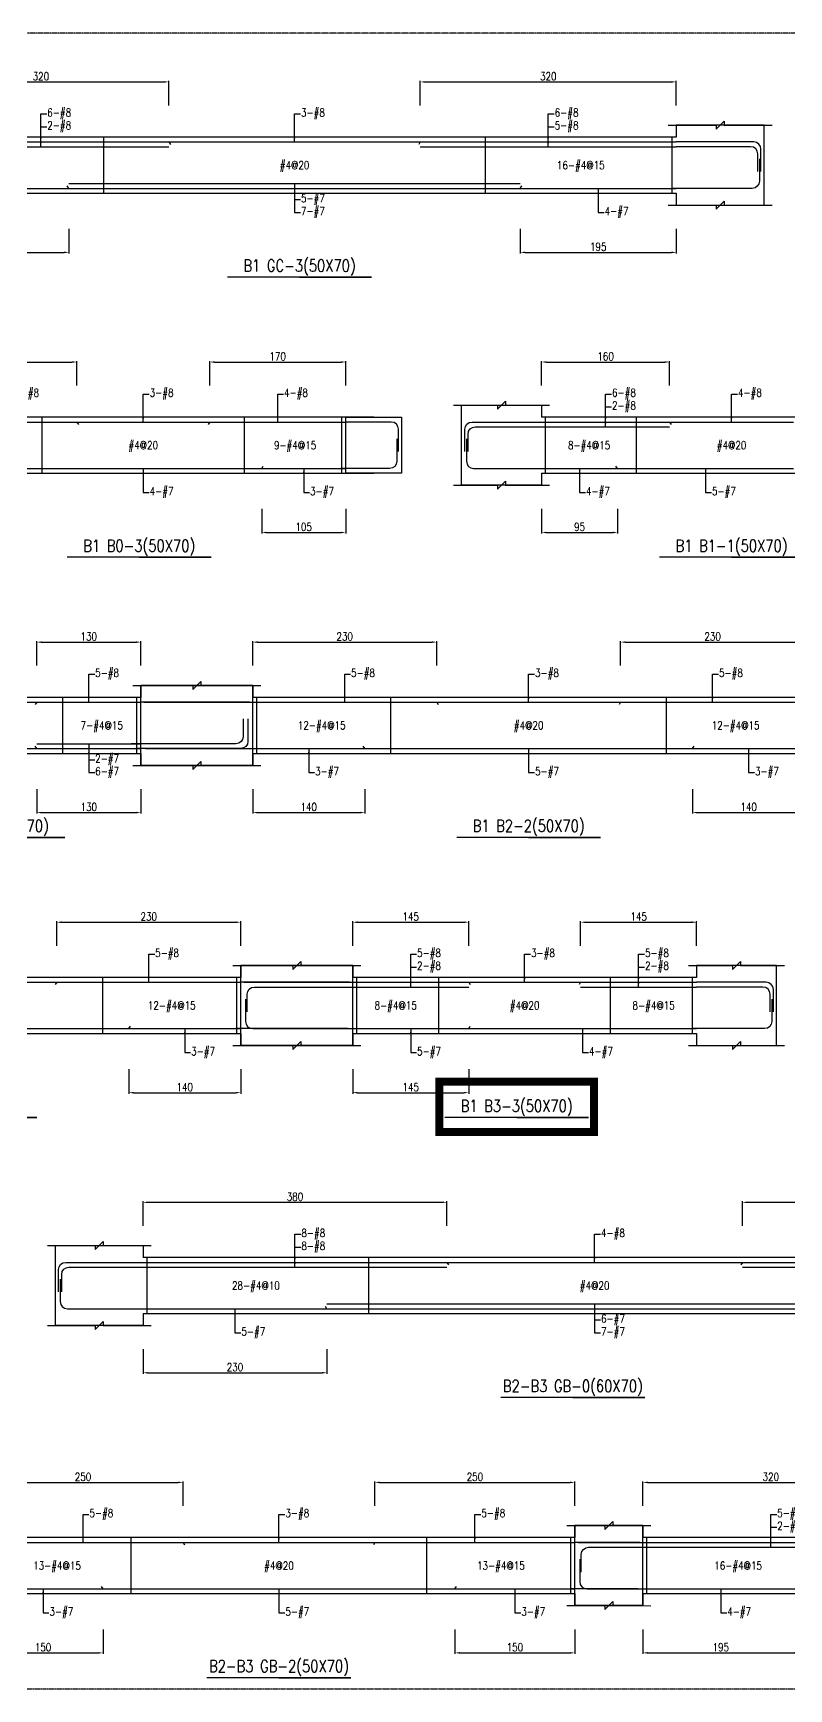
# Model space of a CAD drawing. Header units: millimetres. Extents: x 0 to 84580, y -12276 to 4373.
# Drawn here: x 27305 to 28250, y -9207 to -7138 of the extents above; entities that cross this region are included whole.
import ezdxf
from ezdxf.enums import TextEntityAlignment as Align

# ---------------------------------------------------------------- set-up
doc = ezdxf.new("R2010")
doc.units = ezdxf.units.MM
doc.header["$MEASUREMENT"] = 0
doc.linetypes.add('CENTER', pattern=[2, 1.25, -0.25, 0.25, -0.25])
doc.layers.add('S-CLOUD_2022-0711', color=10, linetype='Continuous', lineweight=0)
for name, color, linetype in [('S-DIM', 2, 'Continuous'), ('S-GRID', 1, 'CENTER'), ('S-LEADER', 2, 'Continuous'), ('S-RC', 130, 'Continuous'), ('S-REINF', 6, 'Continuous'), ('S-TEXT', 2, 'Continuous')]:
    doc.layers.add(name, color=color, linetype=linetype)
doc.styles.add('CS4', font='romans.shx', dxfattribs={"width": 0.8, "bigfont": 'lsp.shx'})
doc.styles.get("Standard").update_dxf_attribs({"font": 'arial.ttf'})
doc.dimstyles.new('ISO-25', dxfattribs={"dimtxt": 2.5, "dimasz": 2.5, "dimexe": 1.25, "dimexo": 0.625, "dimtad": 1, "dimtxsty": 'Standard', "dimcen": 2.5, "dimadec": 0, "dimazin": 0, "dimtfac": 1, "dimtmove": 0, "dimatfit": 3, "dimfxl": 0, "dimarcsym": 0})

# ---------------------------------------------------------------- blocks, each defined once
blk = doc.blocks.new('*D1900')
at = {"layer": 'DEFPOINTS', "color": 0, "transparency": 16777216}
for p in [(27475.1, -7199), (27155.1, -7229), (27475.1, -7229)]:
    blk.add_point(p, dxfattribs=at)
at = {"layer": 'S-DIM', "color": 0, "lineweight": -2, "transparency": 16777216}
for p, q in [((27155.1, -7228.375), (27155.1, -7197.75)), ((27161.1, -7199), (27469.1, -7199)), ((27475.1, -7228.375), (27475.1, -7197.75))]:
    blk.add_line(p, q, dxfattribs=at)
at = {"layer": 'S-DIM', "color": 0, "transparency": 16777216}
for points in [[(27161.1, -7198), (27161.1, -7200), (27155.1, -7199)], [(27469.1, -7198), (27469.1, -7200), (27475.1, -7199)]]:
    blk.add_solid(points, dxfattribs=at)
at = {"layer": 'S-DIM', "color": 0, "transparency": 16777216, "insert": (27315.1, -7192), "char_height": 10, "attachment_point": 5, "style": 'CS4'}
blk.add_mtext('320', dxfattribs=at)
blk = doc.blocks.new('*D1901')
at = {"layer": 'DEFPOINTS', "color": 0, "transparency": 16777216}
for p in [(28109.5, -7199), (27789.5, -7229), (28109.5, -7229)]:
    blk.add_point(p, dxfattribs=at)
at = {"layer": 'S-DIM', "color": 0, "lineweight": -2, "transparency": 16777216}
for p, q in [((27789.5, -7228.375), (27789.5, -7197.75)), ((27795.5, -7199), (28103.5, -7199)), ((28109.5, -7228.375), (28109.5, -7197.75))]:
    blk.add_line(p, q, dxfattribs=at)
at = {"layer": 'S-DIM', "color": 0, "transparency": 16777216}
for points in [[(27795.5, -7198), (27795.5, -7200), (27789.5, -7199)], [(28103.5, -7198), (28103.5, -7200), (28109.5, -7199)]]:
    blk.add_solid(points, dxfattribs=at)
at = {"layer": 'S-DIM', "color": 0, "transparency": 16777216, "insert": (27949.5, -7192), "char_height": 10, "attachment_point": 5, "style": 'CS4'}
blk.add_mtext('320', dxfattribs=at)
blk = doc.blocks.new('*D1902')
at = {"layer": 'DEFPOINTS', "color": 0, "transparency": 16777216}
for p in [(27155.1, -7382), (27350.1, -7382), (27350.1, -7412)]:
    blk.add_point(p, dxfattribs=at)
at = {"layer": 'S-DIM', "color": 0, "lineweight": -2, "transparency": 16777216}
for p, q in [((27155.1, -7382.625), (27155.1, -7413.25)), ((27350.1, -7382.625), (27350.1, -7413.25)), ((27161.1, -7412), (27344.1, -7412))]:
    blk.add_line(p, q, dxfattribs=at)
at = {"layer": 'S-DIM', "color": 0, "transparency": 16777216}
for points in [[(27161.1, -7411), (27161.1, -7413), (27155.1, -7412)], [(27344.1, -7411), (27344.1, -7413), (27350.1, -7412)]]:
    blk.add_solid(points, dxfattribs=at)
at = {"layer": 'S-DIM', "color": 0, "transparency": 16777216, "insert": (27252.6, -7405), "char_height": 10, "attachment_point": 5, "style": 'CS4'}
blk.add_mtext('195', dxfattribs=at)
blk = doc.blocks.new('*D1903')
at = {"layer": 'DEFPOINTS', "color": 0, "transparency": 16777216}
for p in [(27914.5, -7382), (28109.5, -7382), (28109.5, -7412)]:
    blk.add_point(p, dxfattribs=at)
at = {"layer": 'S-DIM', "color": 0, "lineweight": -2, "transparency": 16777216}
for p, q in [((27914.5, -7382.625), (27914.5, -7413.25)), ((28109.5, -7382.625), (28109.5, -7413.25)), ((27920.5, -7412), (28103.5, -7412))]:
    blk.add_line(p, q, dxfattribs=at)
at = {"layer": 'S-DIM', "color": 0, "transparency": 16777216}
for points in [[(27920.5, -7411), (27920.5, -7413), (27914.5, -7412)], [(28103.5, -7411), (28103.5, -7413), (28109.5, -7412)]]:
    blk.add_solid(points, dxfattribs=at)
at = {"layer": 'S-DIM', "color": 0, "transparency": 16777216, "insert": (28012, -7405), "char_height": 10, "attachment_point": 5, "style": 'CS4'}
blk.add_mtext('195', dxfattribs=at)
blk = doc.blocks.new('*D1892')
at = {"layer": 'DEFPOINTS', "color": 0, "transparency": 16777216}
for p in [(27360, -7549), (27190, -7579), (27360, -7579)]:
    blk.add_point(p, dxfattribs=at)
at = {"layer": 'S-DIM', "color": 0, "lineweight": -2, "transparency": 16777216}
for p, q in [((27190, -7578.375), (27190, -7547.75)), ((27196, -7549), (27354, -7549)), ((27360, -7578.375), (27360, -7547.75))]:
    blk.add_line(p, q, dxfattribs=at)
at = {"layer": 'S-DIM', "color": 0, "transparency": 16777216}
for points in [[(27196, -7548), (27196, -7550), (27190, -7549)], [(27354, -7548), (27354, -7550), (27360, -7549)]]:
    blk.add_solid(points, dxfattribs=at)
at = {"layer": 'S-DIM', "color": 0, "transparency": 16777216, "insert": (27275, -7542), "char_height": 10, "attachment_point": 5, "style": 'CS4'}
blk.add_mtext('170', dxfattribs=at)
blk = doc.blocks.new('*D1893')
at = {"layer": 'DEFPOINTS', "color": 0, "transparency": 16777216}
for p in [(27696.2, -7549), (27526.2, -7579), (27696.2, -7579)]:
    blk.add_point(p, dxfattribs=at)
at = {"layer": 'S-DIM', "color": 0, "lineweight": -2, "transparency": 16777216}
for p, q in [((27526.2, -7578.375), (27526.2, -7547.75)), ((27532.2, -7549), (27690.2, -7549)), ((27696.2, -7578.375), (27696.2, -7547.75))]:
    blk.add_line(p, q, dxfattribs=at)
at = {"layer": 'S-DIM', "color": 0, "transparency": 16777216}
for points in [[(27532.2, -7548), (27532.2, -7550), (27526.2, -7549)], [(27690.2, -7548), (27690.2, -7550), (27696.2, -7549)]]:
    blk.add_solid(points, dxfattribs=at)
at = {"layer": 'S-DIM', "color": 0, "transparency": 16777216, "insert": (27611.2, -7542), "char_height": 10, "attachment_point": 5, "style": 'CS4'}
blk.add_mtext('170', dxfattribs=at)
blk = doc.blocks.new('*D1895')
at = {"layer": 'DEFPOINTS', "color": 0, "transparency": 16777216}
for p in [(27591.2, -7732), (27696.2, -7732), (27696.2, -7762)]:
    blk.add_point(p, dxfattribs=at)
at = {"layer": 'S-DIM', "color": 0, "lineweight": -2, "transparency": 16777216}
for p, q in [((27591.2, -7732.625), (27591.2, -7763.25)), ((27696.2, -7732.625), (27696.2, -7763.25)), ((27597.2, -7762), (27690.2, -7762))]:
    blk.add_line(p, q, dxfattribs=at)
at = {"layer": 'S-DIM', "color": 0, "transparency": 16777216}
for points in [[(27597.2, -7761), (27597.2, -7763), (27591.2, -7762)], [(27690.2, -7761), (27690.2, -7763), (27696.2, -7762)]]:
    blk.add_solid(points, dxfattribs=at)
at = {"layer": 'S-DIM', "color": 0, "transparency": 16777216, "insert": (27643.7, -7755), "char_height": 10, "attachment_point": 5, "style": 'CS4'}
blk.add_mtext('105', dxfattribs=at)
blk = doc.blocks.new('*D1880')
at = {"layer": 'DEFPOINTS', "color": 0, "transparency": 16777216}
for p in [(28101.2, -7549), (27941.2, -7579), (28101.2, -7579)]:
    blk.add_point(p, dxfattribs=at)
at = {"layer": 'S-DIM', "color": 0, "lineweight": -2, "transparency": 16777216}
for p, q in [((27941.2, -7578.375), (27941.2, -7547.75)), ((27947.2, -7549), (28095.2, -7549)), ((28101.2, -7578.375), (28101.2, -7547.75))]:
    blk.add_line(p, q, dxfattribs=at)
at = {"layer": 'S-DIM', "color": 0, "transparency": 16777216}
for points in [[(27947.2, -7548), (27947.2, -7550), (27941.2, -7549)], [(28095.2, -7548), (28095.2, -7550), (28101.2, -7549)]]:
    blk.add_solid(points, dxfattribs=at)
at = {"layer": 'S-DIM', "color": 0, "transparency": 16777216, "insert": (28021.2, -7542), "char_height": 10, "attachment_point": 5, "style": 'CS4'}
blk.add_mtext('160', dxfattribs=at)
blk = doc.blocks.new('*D1882')
at = {"layer": 'DEFPOINTS', "color": 0, "transparency": 16777216}
for p in [(27941.2, -7732), (28036.2, -7732), (28036.2, -7762)]:
    blk.add_point(p, dxfattribs=at)
at = {"layer": 'S-DIM', "color": 0, "lineweight": -2, "transparency": 16777216}
for p, q in [((27941.2, -7732.625), (27941.2, -7763.25)), ((28036.2, -7732.625), (28036.2, -7763.25)), ((27947.2, -7762), (28030.2, -7762))]:
    blk.add_line(p, q, dxfattribs=at)
at = {"layer": 'S-DIM', "color": 0, "transparency": 16777216}
for points in [[(27947.2, -7761), (27947.2, -7763), (27941.2, -7762)], [(28030.2, -7761), (28030.2, -7763), (28036.2, -7762)]]:
    blk.add_solid(points, dxfattribs=at)
at = {"layer": 'S-DIM', "color": 0, "transparency": 16777216, "insert": (27988.7, -7755), "char_height": 10, "attachment_point": 5, "style": 'CS4'}
blk.add_mtext('95', dxfattribs=at)
blk = doc.blocks.new('*D1818')
at = {"layer": 'DEFPOINTS', "color": 0, "transparency": 16777216}
for p in [(27440, -7899), (27310, -7929), (27440, -7929)]:
    blk.add_point(p, dxfattribs=at)
at = {"layer": 'S-DIM', "color": 0, "lineweight": -2, "transparency": 16777216}
for p, q in [((27310, -7928.375), (27310, -7897.75)), ((27316, -7899), (27434, -7899)), ((27440, -7928.375), (27440, -7897.75))]:
    blk.add_line(p, q, dxfattribs=at)
at = {"layer": 'S-DIM', "color": 0, "transparency": 16777216}
for points in [[(27316, -7898), (27316, -7900), (27310, -7899)], [(27434, -7898), (27434, -7900), (27440, -7899)]]:
    blk.add_solid(points, dxfattribs=at)
at = {"layer": 'S-DIM', "color": 0, "transparency": 16777216, "insert": (27375, -7892), "char_height": 10, "attachment_point": 5, "style": 'CS4'}
blk.add_mtext('130', dxfattribs=at)
blk = doc.blocks.new('*D1820')
at = {"layer": 'DEFPOINTS', "color": 0, "transparency": 16777216}
for p in [(27310, -8082), (27440, -8082), (27440, -8112)]:
    blk.add_point(p, dxfattribs=at)
at = {"layer": 'S-DIM', "color": 0, "lineweight": -2, "transparency": 16777216}
for p, q in [((27310, -8082.625), (27310, -8113.25)), ((27440, -8082.625), (27440, -8113.25)), ((27316, -8112), (27434, -8112))]:
    blk.add_line(p, q, dxfattribs=at)
at = {"layer": 'S-DIM', "color": 0, "transparency": 16777216}
for points in [[(27316, -8111), (27316, -8113), (27310, -8112)], [(27434, -8111), (27434, -8113), (27440, -8112)]]:
    blk.add_solid(points, dxfattribs=at)
at = {"layer": 'S-DIM', "color": 0, "transparency": 16777216, "insert": (27375, -8105), "char_height": 10, "attachment_point": 5, "style": 'CS4'}
blk.add_mtext('130', dxfattribs=at)
blk = doc.blocks.new('*D1821')
at = {"layer": 'DEFPOINTS', "color": 0, "transparency": 16777216}
for p in [(27810, -7899), (27580, -7929), (27810, -7929)]:
    blk.add_point(p, dxfattribs=at)
at = {"layer": 'S-DIM', "color": 0, "lineweight": -2, "transparency": 16777216}
for p, q in [((27580, -7928.375), (27580, -7897.75)), ((27586, -7899), (27804, -7899)), ((27810, -7928.375), (27810, -7897.75))]:
    blk.add_line(p, q, dxfattribs=at)
at = {"layer": 'S-DIM', "color": 0, "transparency": 16777216}
for points in [[(27586, -7898), (27586, -7900), (27580, -7899)], [(27804, -7898), (27804, -7900), (27810, -7899)]]:
    blk.add_solid(points, dxfattribs=at)
at = {"layer": 'S-DIM', "color": 0, "transparency": 16777216, "insert": (27695, -7892), "char_height": 10, "attachment_point": 5, "style": 'CS4'}
blk.add_mtext('230', dxfattribs=at)
blk = doc.blocks.new('*D1822')
at = {"layer": 'DEFPOINTS', "color": 0, "transparency": 16777216}
for p in [(28270, -7899), (28040, -7929), (28270, -7929)]:
    blk.add_point(p, dxfattribs=at)
at = {"layer": 'S-DIM', "color": 0, "lineweight": -2, "transparency": 16777216}
for p, q in [((28040, -7928.375), (28040, -7897.75)), ((28046, -7899), (28264, -7899)), ((28270, -7928.375), (28270, -7897.75))]:
    blk.add_line(p, q, dxfattribs=at)
at = {"layer": 'S-DIM', "color": 0, "transparency": 16777216}
for points in [[(28046, -7898), (28046, -7900), (28040, -7899)], [(28264, -7898), (28264, -7900), (28270, -7899)]]:
    blk.add_solid(points, dxfattribs=at)
at = {"layer": 'S-DIM', "color": 0, "transparency": 16777216, "insert": (28155, -7892), "char_height": 10, "attachment_point": 5, "style": 'CS4'}
blk.add_mtext('230', dxfattribs=at)
blk = doc.blocks.new('*D1823')
at = {"layer": 'DEFPOINTS', "color": 0, "transparency": 16777216}
for p in [(27580, -8082), (27720, -8082), (27720, -8112)]:
    blk.add_point(p, dxfattribs=at)
at = {"layer": 'S-DIM', "color": 0, "lineweight": -2, "transparency": 16777216}
for p, q in [((27580, -8082.625), (27580, -8113.25)), ((27720, -8082.625), (27720, -8113.25)), ((27586, -8112), (27714, -8112))]:
    blk.add_line(p, q, dxfattribs=at)
at = {"layer": 'S-DIM', "color": 0, "transparency": 16777216}
for points in [[(27586, -8111), (27586, -8113), (27580, -8112)], [(27714, -8111), (27714, -8113), (27720, -8112)]]:
    blk.add_solid(points, dxfattribs=at)
at = {"layer": 'S-DIM', "color": 0, "transparency": 16777216, "insert": (27650, -8105), "char_height": 10, "attachment_point": 5, "style": 'CS4'}
blk.add_mtext('140', dxfattribs=at)
blk = doc.blocks.new('*D1872')
at = {"layer": 'DEFPOINTS', "color": 0, "transparency": 16777216}
for p in [(28130, -8082), (28270, -8082), (28270, -8112)]:
    blk.add_point(p, dxfattribs=at)
at = {"layer": 'S-DIM', "color": 0, "lineweight": -2, "transparency": 16777216}
for p, q in [((28130, -8082.625), (28130, -8113.25)), ((28270, -8082.625), (28270, -8113.25)), ((28136, -8112), (28264, -8112))]:
    blk.add_line(p, q, dxfattribs=at)
at = {"layer": 'S-DIM', "color": 0, "transparency": 16777216}
for points in [[(28136, -8111), (28136, -8113), (28130, -8112)], [(28264, -8111), (28264, -8113), (28270, -8112)]]:
    blk.add_solid(points, dxfattribs=at)
at = {"layer": 'S-DIM', "color": 0, "transparency": 16777216, "insert": (28200, -8105), "char_height": 10, "attachment_point": 5, "style": 'CS4'}
blk.add_mtext('140', dxfattribs=at)
blk = doc.blocks.new('*D1798')
at = {"layer": 'DEFPOINTS', "color": 0, "transparency": 16777216}
for p in [(27565, -8249), (27335, -8279), (27565, -8279)]:
    blk.add_point(p, dxfattribs=at)
at = {"layer": 'S-DIM', "color": 0, "lineweight": -2, "transparency": 16777216}
for p, q in [((27335, -8278.375), (27335, -8247.75)), ((27341, -8249), (27559, -8249)), ((27565, -8278.375), (27565, -8247.75))]:
    blk.add_line(p, q, dxfattribs=at)
at = {"layer": 'S-DIM', "color": 0, "transparency": 16777216}
for points in [[(27341, -8248), (27341, -8250), (27335, -8249)], [(27559, -8248), (27559, -8250), (27565, -8249)]]:
    blk.add_solid(points, dxfattribs=at)
at = {"layer": 'S-DIM', "color": 0, "transparency": 16777216, "insert": (27450, -8242), "char_height": 10, "attachment_point": 5, "style": 'CS4'}
blk.add_mtext('230', dxfattribs=at)
blk = doc.blocks.new('*D1800')
at = {"layer": 'DEFPOINTS', "color": 0, "transparency": 16777216}
for p in [(27425, -8432), (27565, -8432), (27565, -8462)]:
    blk.add_point(p, dxfattribs=at)
at = {"layer": 'S-DIM', "color": 0, "lineweight": -2, "transparency": 16777216}
for p, q in [((27425, -8432.625), (27425, -8463.25)), ((27565, -8432.625), (27565, -8463.25)), ((27431, -8462), (27559, -8462))]:
    blk.add_line(p, q, dxfattribs=at)
at = {"layer": 'S-DIM', "color": 0, "transparency": 16777216}
for points in [[(27431, -8461), (27431, -8463), (27425, -8462)], [(27559, -8461), (27559, -8463), (27565, -8462)]]:
    blk.add_solid(points, dxfattribs=at)
at = {"layer": 'S-DIM', "color": 0, "transparency": 16777216, "insert": (27495, -8455), "char_height": 10, "attachment_point": 5, "style": 'CS4'}
blk.add_mtext('140', dxfattribs=at)
blk = doc.blocks.new('*D1801')
at = {"layer": 'DEFPOINTS', "color": 0, "transparency": 16777216}
for p in [(27850, -8249), (27705, -8279), (27850, -8279)]:
    blk.add_point(p, dxfattribs=at)
at = {"layer": 'S-DIM', "color": 0, "lineweight": -2, "transparency": 16777216}
for p, q in [((27705, -8278.375), (27705, -8247.75)), ((27711, -8249), (27844, -8249)), ((27850, -8278.375), (27850, -8247.75))]:
    blk.add_line(p, q, dxfattribs=at)
at = {"layer": 'S-DIM', "color": 0, "transparency": 16777216}
for points in [[(27711, -8248), (27711, -8250), (27705, -8249)], [(27844, -8248), (27844, -8250), (27850, -8249)]]:
    blk.add_solid(points, dxfattribs=at)
at = {"layer": 'S-DIM', "color": 0, "transparency": 16777216, "insert": (27777.5, -8242), "char_height": 10, "attachment_point": 5, "style": 'CS4'}
blk.add_mtext('145', dxfattribs=at)
blk = doc.blocks.new('*D1802')
at = {"layer": 'DEFPOINTS', "color": 0, "transparency": 16777216}
for p in [(28135, -8249), (27990, -8279), (28135, -8279)]:
    blk.add_point(p, dxfattribs=at)
at = {"layer": 'S-DIM', "color": 0, "lineweight": -2, "transparency": 16777216}
for p, q in [((27990, -8278.375), (27990, -8247.75)), ((27996, -8249), (28129, -8249)), ((28135, -8278.375), (28135, -8247.75))]:
    blk.add_line(p, q, dxfattribs=at)
at = {"layer": 'S-DIM', "color": 0, "transparency": 16777216}
for points in [[(27996, -8248), (27996, -8250), (27990, -8249)], [(28129, -8248), (28129, -8250), (28135, -8249)]]:
    blk.add_solid(points, dxfattribs=at)
at = {"layer": 'S-DIM', "color": 0, "transparency": 16777216, "insert": (28062.5, -8242), "char_height": 10, "attachment_point": 5, "style": 'CS4'}
blk.add_mtext('145', dxfattribs=at)
blk = doc.blocks.new('*D1803')
at = {"layer": 'DEFPOINTS', "color": 0, "transparency": 16777216}
for p in [(27705, -8432), (27850, -8432), (27850, -8462)]:
    blk.add_point(p, dxfattribs=at)
at = {"layer": 'S-DIM', "color": 0, "lineweight": -2, "transparency": 16777216}
for p, q in [((27705, -8432.625), (27705, -8463.25)), ((27850, -8432.625), (27850, -8463.25)), ((27711, -8462), (27844, -8462))]:
    blk.add_line(p, q, dxfattribs=at)
at = {"layer": 'S-DIM', "color": 0, "transparency": 16777216}
for points in [[(27711, -8461), (27711, -8463), (27705, -8462)], [(27844, -8461), (27844, -8463), (27850, -8462)]]:
    blk.add_solid(points, dxfattribs=at)
at = {"layer": 'S-DIM', "color": 0, "transparency": 16777216, "insert": (27777.5, -8455), "char_height": 10, "attachment_point": 5, "style": 'CS4'}
blk.add_mtext('145', dxfattribs=at)
blk = doc.blocks.new('*D1854')
at = {"layer": 'DEFPOINTS', "color": 0, "transparency": 16777216}
for p in [(27822.8, -8599), (27442.8, -8629), (27822.8, -8629)]:
    blk.add_point(p, dxfattribs=at)
at = {"layer": 'S-DIM', "color": 0, "lineweight": -2, "transparency": 16777216}
for p, q in [((27442.8, -8628.375), (27442.8, -8597.75)), ((27448.8, -8599), (27816.8, -8599)), ((27822.8, -8628.375), (27822.8, -8597.75))]:
    blk.add_line(p, q, dxfattribs=at)
at = {"layer": 'S-DIM', "color": 0, "transparency": 16777216}
for points in [[(27448.8, -8598), (27448.8, -8600), (27442.8, -8599)], [(27816.8, -8598), (27816.8, -8600), (27822.8, -8599)]]:
    blk.add_solid(points, dxfattribs=at)
at = {"layer": 'S-DIM', "color": 0, "transparency": 16777216, "insert": (27632.8, -8592), "char_height": 10, "attachment_point": 5, "style": 'CS4'}
blk.add_mtext('380', dxfattribs=at)
blk = doc.blocks.new('*D1855')
at = {"layer": 'DEFPOINTS', "color": 0, "transparency": 16777216}
for p in [(28572.2, -8599), (28192.2, -8629), (28572.2, -8629)]:
    blk.add_point(p, dxfattribs=at)
at = {"layer": 'S-DIM', "color": 0, "lineweight": -2, "transparency": 16777216}
for p, q in [((28192.2, -8628.375), (28192.2, -8597.75)), ((28198.2, -8599), (28566.2, -8599)), ((28572.2, -8628.375), (28572.2, -8597.75))]:
    blk.add_line(p, q, dxfattribs=at)
at = {"layer": 'S-DIM', "color": 0, "transparency": 16777216}
for points in [[(28198.2, -8598), (28198.2, -8600), (28192.2, -8599)], [(28566.2, -8598), (28566.2, -8600), (28572.2, -8599)]]:
    blk.add_solid(points, dxfattribs=at)
at = {"layer": 'S-DIM', "color": 0, "transparency": 16777216, "insert": (28382.2, -8592), "char_height": 10, "attachment_point": 5, "style": 'CS4'}
blk.add_mtext('380', dxfattribs=at)
blk = doc.blocks.new('*D1856')
at = {"layer": 'DEFPOINTS', "color": 0, "transparency": 16777216}
for p in [(27442.8, -8782), (27672.8, -8782), (27672.8, -8812)]:
    blk.add_point(p, dxfattribs=at)
at = {"layer": 'S-DIM', "color": 0, "lineweight": -2, "transparency": 16777216}
for p, q in [((27442.8, -8782.625), (27442.8, -8813.25)), ((27672.8, -8782.625), (27672.8, -8813.25)), ((27448.8, -8812), (27666.8, -8812))]:
    blk.add_line(p, q, dxfattribs=at)
at = {"layer": 'S-DIM', "color": 0, "transparency": 16777216}
for points in [[(27448.8, -8811), (27448.8, -8813), (27442.8, -8812)], [(27666.8, -8811), (27666.8, -8813), (27672.8, -8812)]]:
    blk.add_solid(points, dxfattribs=at)
at = {"layer": 'S-DIM', "color": 0, "transparency": 16777216, "insert": (27557.8, -8805), "char_height": 10, "attachment_point": 5, "style": 'CS4'}
blk.add_mtext('230', dxfattribs=at)
blk = doc.blocks.new('*D1824')
at = {"layer": 'DEFPOINTS', "color": 0, "transparency": 16777216}
for p in [(27492.8, -8949), (27242.8, -8979), (27492.8, -8979)]:
    blk.add_point(p, dxfattribs=at)
at = {"layer": 'S-DIM', "color": 0, "lineweight": -2, "transparency": 16777216}
for p, q in [((27242.8, -8978.375), (27242.8, -8947.75)), ((27248.8, -8949), (27486.8, -8949)), ((27492.8, -8978.375), (27492.8, -8947.75))]:
    blk.add_line(p, q, dxfattribs=at)
at = {"layer": 'S-DIM', "color": 0, "transparency": 16777216}
for points in [[(27248.8, -8948), (27248.8, -8950), (27242.8, -8949)], [(27486.8, -8948), (27486.8, -8950), (27492.8, -8949)]]:
    blk.add_solid(points, dxfattribs=at)
at = {"layer": 'S-DIM', "color": 0, "transparency": 16777216, "insert": (27367.8, -8942), "char_height": 10, "attachment_point": 5, "style": 'CS4'}
blk.add_mtext('250', dxfattribs=at)
blk = doc.blocks.new('*D1825')
at = {"layer": 'DEFPOINTS', "color": 0, "transparency": 16777216}
for p in [(27982.8, -8949), (27732.8, -8979), (27982.8, -8979)]:
    blk.add_point(p, dxfattribs=at)
at = {"layer": 'S-DIM', "color": 0, "lineweight": -2, "transparency": 16777216}
for p, q in [((27732.8, -8978.375), (27732.8, -8947.75)), ((27738.8, -8949), (27976.8, -8949)), ((27982.8, -8978.375), (27982.8, -8947.75))]:
    blk.add_line(p, q, dxfattribs=at)
at = {"layer": 'S-DIM', "color": 0, "transparency": 16777216}
for points in [[(27738.8, -8948), (27738.8, -8950), (27732.8, -8949)], [(27976.8, -8948), (27976.8, -8950), (27982.8, -8949)]]:
    blk.add_solid(points, dxfattribs=at)
at = {"layer": 'S-DIM', "color": 0, "transparency": 16777216, "insert": (27857.8, -8942), "char_height": 10, "attachment_point": 5, "style": 'CS4'}
blk.add_mtext('250', dxfattribs=at)
blk = doc.blocks.new('*D1826')
at = {"layer": 'DEFPOINTS', "color": 0, "transparency": 16777216}
for p in [(27242.8, -9132), (27392.8, -9132), (27392.8, -9162)]:
    blk.add_point(p, dxfattribs=at)
at = {"layer": 'S-DIM', "color": 0, "lineweight": -2, "transparency": 16777216}
for p, q in [((27242.8, -9132.625), (27242.8, -9163.25)), ((27392.8, -9132.625), (27392.8, -9163.25)), ((27248.8, -9162), (27386.8, -9162))]:
    blk.add_line(p, q, dxfattribs=at)
at = {"layer": 'S-DIM', "color": 0, "transparency": 16777216}
for points in [[(27248.8, -9161), (27248.8, -9163), (27242.8, -9162)], [(27386.8, -9161), (27386.8, -9163), (27392.8, -9162)]]:
    blk.add_solid(points, dxfattribs=at)
at = {"layer": 'S-DIM', "color": 0, "transparency": 16777216, "insert": (27317.8, -9155), "char_height": 10, "attachment_point": 5, "style": 'CS4'}
blk.add_mtext('150', dxfattribs=at)
blk = doc.blocks.new('*D1827')
at = {"layer": 'DEFPOINTS', "color": 0, "transparency": 16777216}
for p in [(27832.8, -9132), (27982.8, -9132), (27982.8, -9162)]:
    blk.add_point(p, dxfattribs=at)
at = {"layer": 'S-DIM', "color": 0, "lineweight": -2, "transparency": 16777216}
for p, q in [((27832.8, -9132.625), (27832.8, -9163.25)), ((27982.8, -9132.625), (27982.8, -9163.25)), ((27838.8, -9162), (27976.8, -9162))]:
    blk.add_line(p, q, dxfattribs=at)
at = {"layer": 'S-DIM', "color": 0, "transparency": 16777216}
for points in [[(27838.8, -9161), (27838.8, -9163), (27832.8, -9162)], [(27976.8, -9161), (27976.8, -9163), (27982.8, -9162)]]:
    blk.add_solid(points, dxfattribs=at)
at = {"layer": 'S-DIM', "color": 0, "transparency": 16777216, "insert": (27907.8, -9155), "char_height": 10, "attachment_point": 5, "style": 'CS4'}
blk.add_mtext('150', dxfattribs=at)
blk = doc.blocks.new('*D1828')
at = {"layer": 'DEFPOINTS', "color": 0, "transparency": 16777216}
for p in [(28387.8, -8949), (28067.8, -8979), (28387.8, -8979)]:
    blk.add_point(p, dxfattribs=at)
at = {"layer": 'S-DIM', "color": 0, "lineweight": -2, "transparency": 16777216}
for p, q in [((28067.8, -8978.375), (28067.8, -8947.75)), ((28073.8, -8949), (28381.8, -8949)), ((28387.8, -8978.375), (28387.8, -8947.75))]:
    blk.add_line(p, q, dxfattribs=at)
at = {"layer": 'S-DIM', "color": 0, "transparency": 16777216}
for points in [[(28073.8, -8948), (28073.8, -8950), (28067.8, -8949)], [(28381.8, -8948), (28381.8, -8950), (28387.8, -8949)]]:
    blk.add_solid(points, dxfattribs=at)
at = {"layer": 'S-DIM', "color": 0, "transparency": 16777216, "insert": (28227.8, -8942), "char_height": 10, "attachment_point": 5, "style": 'CS4'}
blk.add_mtext('320', dxfattribs=at)
blk = doc.blocks.new('*D1830')
at = {"layer": 'DEFPOINTS', "color": 0, "transparency": 16777216}
for p in [(28067.8, -9132), (28262.8, -9132), (28262.8, -9162)]:
    blk.add_point(p, dxfattribs=at)
at = {"layer": 'S-DIM', "color": 0, "lineweight": -2, "transparency": 16777216}
for p, q in [((28067.8, -9132.625), (28067.8, -9163.25)), ((28262.8, -9132.625), (28262.8, -9163.25)), ((28073.8, -9162), (28256.8, -9162))]:
    blk.add_line(p, q, dxfattribs=at)
at = {"layer": 'S-DIM', "color": 0, "transparency": 16777216}
for points in [[(28073.8, -9161), (28073.8, -9163), (28067.8, -9162)], [(28256.8, -9161), (28256.8, -9163), (28262.8, -9162)]]:
    blk.add_solid(points, dxfattribs=at)
at = {"layer": 'S-DIM', "color": 0, "transparency": 16777216, "insert": (28165.3, -9155), "char_height": 10, "attachment_point": 5, "style": 'CS4'}
blk.add_mtext('195', dxfattribs=at)

msp = doc.modelspace()

# ---------------------------------------------------------------- linework, layer by layer
at = {"layer": 'S-CLOUD_2022-0711'}
msp.add_lwpolyline([(27813.14, -8511, 10, 10, 0), (28006.86, -8511, 10, 10, 0), (28006.86, -8448.14, 10, 10, 0), (27813.14, -8448.14, 10, 10, 0), (27813.14, -8511, 0, 0, 0)], format="xyseb", dxfattribs=at)
at = {"layer": 'S-GRID'}
msp.add_lwpolyline([(26145, -9207), (29374, -9207), (29374, -7138), (26145, -7138), (26145, -9207)], dxfattribs=at)
at = {"layer": 'S-RC'}
for points in [[(28099.5, -7253), (28159.5, -7253.012), (28159.499, -7258.012), (28169.501, -7248.014), (28169.5, -7253.014), (28229.5, -7253.026)], [(28109.5, -7338), (28109.5, -7353), (28219.5, -7353), (28219.5, -7253), (28109.5, -7253), (28109.5, -7268)], [(28109.5, -7268), (27155.1, -7268)], [(27155.1, -7338), (28109.5, -7338)], [(28099.5, -7353), (28159.5, -7353.012), (28159.499, -7358.012), (28169.501, -7348.014), (28169.5, -7353.014), (28229.5, -7353.026)], [(27638.5, -7443), (27728.5, -7443), (27548.5, -7443)], [(27831.2, -7603), (27886.2, -7603.011), (27886.199, -7608.011), (27896.201, -7598.013), (27896.2, -7603.013), (27951.2, -7603.024)], [(27941.2, -7688), (27941.2, -7703), (27841.2, -7703), (27841.2, -7603), (27941.2, -7603), (27941.2, -7618)], [(27731.2, -7618), (27190, -7618)], [(27766.2, -7688), (27696.2, -7688), (27696.2, -7618), (27766.2, -7618), (27766.2, -7688)], [(28416.2, -7618), (27941.2, -7618)], [(27190, -7688), (27731.2, -7688)], [(27941.2, -7688), (28416.2, -7688)], [(27831.2, -7703), (27886.2, -7703.011), (27886.199, -7708.011), (27896.201, -7698.013), (27896.2, -7703.013), (27951.2, -7703.024)], [(27438.1, -7793), (27528.1, -7793), (27348.1, -7793)], [(28178.7, -7793), (28268.7, -7793), (28088.7, -7793)], [(27430, -7953), (27505, -7953.015), (27504.999, -7958.015), (27515.001, -7948.017), (27515, -7953.017), (27590, -7953.031)], [(27430, -7953), (27505, -7953.015), (27504.999, -7958.015), (27515.001, -7948.017), (27515, -7953.017), (27590, -7953.031)], [(27440, -8038), (27440, -8053), (27580, -8053), (27580, -7953), (27440, -7953), (27440, -7968)], [(27580, -8038), (27580, -8053), (27440, -8053), (27440, -7953), (27580, -7953), (27580, -7968)], [(27440, -7968), (27050, -7968)], [(28270, -7968), (27580, -7968)], [(27050, -8038), (27440, -8038)], [(27430, -8053), (27505, -8053.015), (27504.999, -8058.015), (27515.001, -8048.017), (27515, -8053.017), (27590, -8053.031)], [(27430, -8053), (27505, -8053.015), (27504.999, -8058.015), (27515.001, -8048.017), (27515, -8053.017), (27590, -8053.031)], [(27580, -8038), (28270, -8038)], [(27255, -8143), (27345, -8143), (27165, -8143)], [(27925, -8143), (28015, -8143), (27835, -8143)], [(27555, -8303), (27630, -8303.015), (27629.999, -8308.015), (27640.001, -8298.017), (27640, -8303.017), (27715, -8303.031)], [(27555, -8303), (27630, -8303.015), (27629.999, -8308.015), (27640.001, -8298.017), (27640, -8303.017), (27715, -8303.031)], [(27565, -8388), (27565, -8403), (27705, -8403), (27705, -8303), (27565, -8303), (27565, -8318)], [(27705, -8388), (27705, -8403), (27565, -8403), (27565, -8303), (27705, -8303), (27705, -8318)], [(28125, -8303), (28180, -8303.011), (28179.999, -8308.011), (28190.001, -8298.013), (28190, -8303.013), (28245, -8303.024)], [(28135, -8388), (28135, -8403), (28235, -8403), (28235, -8303), (28135, -8303), (28135, -8318)], [(27565, -8318), (26875, -8318)], [(28135, -8318), (27705, -8318)], [(26875, -8388), (27565, -8388)], [(27555, -8403), (27630, -8403.015), (27629.999, -8408.015), (27640.001, -8398.017), (27640, -8403.017), (27715, -8403.031)], [(27555, -8403), (27630, -8403.015), (27629.999, -8408.015), (27640.001, -8398.017), (27640, -8403.017), (27715, -8403.031)], [(27705, -8388), (28135, -8388)], [(28125, -8403), (28180, -8403.011), (28179.999, -8408.011), (28190.001, -8398.013), (28190, -8403.013), (28245, -8403.024)], [(27220, -8493), (27310, -8493), (27130, -8493)], [(27910, -8493), (28000, -8493), (27820, -8493)], [(27323.2, -8653), (27383, -8653.012), (27382.999, -8658.012), (27393.001, -8648.014), (27393, -8653.014), (27452.8, -8653.025)], [(27442.8, -8738), (27442.8, -8753), (27333.2, -8753), (27333.2, -8653), (27442.8, -8653), (27442.8, -8668)], [(28572.2, -8668), (27442.8, -8668)], [(27323.2, -8753), (27383, -8753.012), (27382.999, -8758.012), (27393.001, -8748.014), (27393, -8753.014), (27452.8, -8753.025)], [(27442.8, -8738), (28572.2, -8738)], [(27980.25, -8843), (28070.25, -8843), (27890.25, -8843)], [(27972.8, -9003), (28020.3, -9003.009), (28020.299, -9008.009), (28030.301, -8998.011), (28030.3, -9003.011), (28077.8, -9003.021)], [(27972.8, -9003), (28020.3, -9003.009), (28020.299, -9008.009), (28030.301, -8998.011), (28030.3, -9003.011), (28077.8, -9003.021)], [(27982.8, -9018), (27242.8, -9018)], [(27982.8, -9088), (27982.8, -9103), (28067.8, -9103), (28067.8, -9003), (27982.8, -9003), (27982.8, -9018)], [(28067.8, -9088), (28067.8, -9103), (27982.8, -9103), (27982.8, -9003), (28067.8, -9003), (28067.8, -9018)], [(29020.6, -9018), (28067.8, -9018)], [(27242.8, -9088), (27982.8, -9088)], [(27972.8, -9103), (28020.3, -9103.009), (28020.299, -9108.009), (28030.301, -9098.011), (28030.3, -9103.011), (28077.8, -9103.021)], [(27972.8, -9103), (28020.3, -9103.009), (28020.299, -9108.009), (28030.301, -9098.011), (28030.3, -9103.011), (28077.8, -9103.021)], [(28067.8, -9088), (29020.6, -9088)], [(27612.8, -9193), (27702.8, -9193), (27522.8, -9193)]]:
    msp.add_lwpolyline(points, dxfattribs=at)
at = {"layer": 'S-REINF'}
for points in [[(27155.1, -7274), (27475.1, -7274)], [(27155.1, -7280), (27475.1, -7280)], [(27475.1, -7274), (27477.1, -7277)], [(27475.1, -7274), (27789.5, -7274)], [(27789.5, -7274), (27787.5, -7277)], [(27789.5, -7274), (28109.5, -7274)], [(27789.5, -7280), (28109.5, -7280)], [(27155.1, -7332), (27350.1, -7332)], [(27350.1, -7332), (27348.1, -7329)], [(27350.1, -7326), (27914.5, -7326)], [(27350.1, -7332), (27914.5, -7332)], [(27914.5, -7332), (27916.5, -7329)], [(27914.5, -7332), (28109.5, -7332)], [(27190, -7624), (27360, -7624)], [(27360, -7624), (27362, -7627)], [(27360, -7624), (27526.2, -7624)], [(27526.2, -7624), (27524.2, -7627)], [(27526.2, -7624), (27696.2, -7624)], [(27941.2, -7624), (28101.2, -7624)], [(27941.2, -7630), (28101.2, -7630)], [(28101.2, -7624), (28103.2, -7627)], [(28101.2, -7624), (28256.2, -7624)], [(27295, -7682), (27591.2, -7682)], [(27591.2, -7682), (27593.2, -7679)], [(27591.2, -7682), (27696.2, -7682)], [(27941.2, -7682), (28036.2, -7682)], [(28036.2, -7682), (28034.2, -7679)], [(28036.2, -7682), (28256.2, -7682)], [(27180, -7974), (27310, -7974)], [(27310, -7974), (27308, -7977)], [(27310, -7974), (27440, -7974)], [(27576, -7974), (27440, -7974)], [(27444, -7974), (27580, -7974)], [(27580, -7974), (27810, -7974)], [(27810, -7974), (27812, -7977)], [(27810, -7974), (28040, -7974)], [(28040, -7974), (28038, -7977)], [(28040, -7974), (28270, -7974)], [(27310, -8026), (27440, -8026)], [(27130, -8032), (27310, -8032)], [(27310, -8032), (27308, -8029)], [(27310, -8032), (27440, -8032)], [(27446, -8032), (27580, -8032)], [(27580, -8032), (27720, -8032)], [(27720, -8032), (27718, -8029)], [(27720, -8032), (28130, -8032)], [(28130, -8032), (28132, -8029)], [(28130, -8032), (28270, -8032)], [(27105, -8324), (27335, -8324)], [(27335, -8324), (27333, -8327)], [(27335, -8324), (27565, -8324)], [(27701, -8324), (27565, -8324)], [(27569, -8324), (27705, -8324)], [(27705, -8324), (27850, -8324)], [(27705, -8330), (27850, -8330)], [(27850, -8324), (27852, -8327)], [(27850, -8324), (27990, -8324)], [(27990, -8324), (27988, -8327)], [(27990, -8324), (28135, -8324)], [(27990, -8330), (28135, -8330)], [(27425, -8382), (27427, -8379)], [(27850, -8382), (27852, -8379)], [(27015, -8382), (27425, -8382)], [(27425, -8382), (27565, -8382)], [(27699, -8382), (27559, -8382)], [(27705, -8382), (27850, -8382)], [(27850, -8382), (28135, -8382)], [(27442.8, -8674), (27822.8, -8674)], [(27442.8, -8680), (27822.8, -8680)], [(27822.8, -8674), (27824.8, -8677)], [(27822.8, -8674), (28192.2, -8674)], [(28192.2, -8674), (28190.2, -8677)], [(28192.2, -8674), (28572.2, -8674)], [(28192.2, -8680), (28572.2, -8680)], [(27672.8, -8732), (27670.8, -8729)], [(27672.8, -8726), (28342.2, -8726)], [(27442.8, -8732), (27672.8, -8732)], [(27672.8, -8732), (28342.2, -8732)], [(27242.8, -9024), (27492.8, -9024)], [(27492.8, -9024), (27494.8, -9027)], [(27492.8, -9024), (27732.8, -9024)], [(27732.8, -9024), (27730.8, -9027)], [(27732.8, -9024), (27982.8, -9024)], [(28063.8, -9024), (27982.8, -9024)], [(27986.8, -9024), (28067.8, -9024)], [(28067.8, -9024), (28387.8, -9024)], [(28067.8, -9030), (28387.8, -9030)], [(27242.8, -9082), (27392.8, -9082)], [(27392.8, -9082), (27390.8, -9079)], [(27392.8, -9082), (27832.8, -9082)], [(27832.8, -9082), (27834.8, -9079)], [(27832.8, -9082), (27982.8, -9082)], [(28061.8, -9082), (27976.8, -9082)], [(28067.8, -9082), (28262.8, -9082)]]:
    msp.add_lwpolyline(points, dxfattribs=at)
at = {"layer": 'S-REINF', "color": 1}
for points in [[(27393.7, -7338), (27393.7, -7268)], [(27870.9, -7338), (27870.9, -7268)], [(28104.5, -7338), (28104.5, -7268)], [(27316.55, -7688), (27316.55, -7618)], [(27569.65, -7688), (27569.65, -7618)], [(27691.2, -7688), (27691.2, -7618)], [(27946.2, -7688), (27946.2, -7618)], [(28059.95, -7688), (28059.95, -7618)], [(27342.5, -8038), (27342.5, -7968)], [(27435, -8038), (27435, -7968)], [(27585, -8038), (27585, -7968)], [(27752.5, -8038), (27752.5, -7968)], [(28097.5, -8038), (28097.5, -7968)], [(27392.5, -8388), (27392.5, -8318)], [(27560, -8388), (27560, -8318)], [(27710, -8388), (27710, -8318)], [(27812.5, -8388), (27812.5, -8318)], [(28027.5, -8388), (28027.5, -8318)], [(28130, -8388), (28130, -8318)], [(27447.8, -8738), (27447.8, -8668)], [(27725.15, -8738), (27725.15, -8668)], [(27427.8, -9088), (27427.8, -9018)], [(27797.8, -9088), (27797.8, -9018)], [(27977.8, -9088), (27977.8, -9018)], [(28072.8, -9088), (28072.8, -9018)]]:
    msp.add_lwpolyline(points, dxfattribs=at)
at = {"layer": 'S-REINF'}
for points in [[(28215.5, -7311), (28215.5, -7283, 0.41421356), (28206.5, -7274), (28109.5, -7274)], [(28211.5, -7311), (28211.5, -7289, 0.41421356), (28202.5, -7280), (28109.5, -7280)], [(28213.5, -7295), (28213.5, -7323, -0.41421356), (28204.5, -7332), (28103.5, -7332)], [(27762.2, -7661), (27762.2, -7633, 0.41421356), (27753.2, -7624), (27696.2, -7624)], [(27845.2, -7661), (27845.2, -7633, -0.41421356), (27854.2, -7624), (27941.2, -7624)], [(27849.2, -7661), (27849.2, -7639, -0.41421356), (27858.2, -7630), (27941.2, -7630)], [(27760.2, -7645), (27760.2, -7673, -0.41421356), (27751.2, -7682), (27690.2, -7682)], [(27847.2, -7645), (27847.2, -7673, 0.41421356), (27856.2, -7682), (27941.2, -7682)], [(27568, -7995), (27568, -8017, -0.41421356), (27559, -8026), (27428, -8026)], [(27574, -7995), (27574, -8023, -0.41421356), (27565, -8032), (27434, -8032)], [(27573, -8361), (27573, -8339, -0.41421356), (27582, -8330), (27705, -8330)], [(28231, -8361), (28231, -8333, 0.41421356), (28222, -8324), (28135, -8324)], [(28227, -8361), (28227, -8339, 0.41421356), (28218, -8330), (28135, -8330)], [(27571, -8345), (27571, -8373, 0.41421356), (27580, -8382), (27705, -8382)], [(28229, -8345), (28229, -8373, -0.41421356), (28220, -8382), (28129, -8382)], [(27337.2, -8711), (27337.2, -8683, -0.41421356), (27346.2, -8674), (27442.8, -8674)], [(27341.2, -8711), (27341.2, -8689, -0.41421356), (27350.2, -8680), (27442.8, -8680)], [(27339.2, -8695), (27339.2, -8723, 0.41421356), (27348.2, -8732), (27442.8, -8732)], [(27990.8, -9061), (27990.8, -9039, -0.41421356), (27999.8, -9030), (28067.8, -9030)], [(27988.8, -9045), (27988.8, -9073, 0.41421356), (27997.8, -9082), (28067.8, -9082)]]:
    msp.add_lwpolyline(points, format="xyb", dxfattribs=at)

# ---------------------------------------------------------------- texts
at = {"layer": 'S-LEADER', "char_height": 10, "attachment_point": 4, "style": 'CS4'}
for s, insert in [('6-#8', (27323.1, -7239)), ('3-#8', (27640.3, -7239)), ('6-#8', (27957.5, -7239)), ('2-#8', (27323.1, -7255)), ('5-#8', (27957.5, -7255)), ('5-#7', (27640.3, -7346)), ('7-#7', (27640.3, -7362)), ('4-#7', (28020, -7362)), ('5-#8', (27283, -7589)), ('3-#8', (27451.1, -7589)), ('4-#8', (27619.2, -7589)), ('6-#8', (28029.2, -7589)), ('4-#8', (28186.7, -7589)), ('2-#8', (28029.2, -7605)), ('4-#7', (27451.1, -7712)), ('3-#7', (27651.7, -7712)), ('4-#7', (27996.7, -7712)), ('5-#7', (28154.2, -7712)), ('5-#8', (27383, -7939)), ('5-#8', (27703, -7939)), ('3-#8', (27933, -7939)), ('5-#8', (28163, -7939)), ('2-#7', (27383, -8046)), ('6-#7', (27383, -8062)), ('3-#7', (27658, -8062)), ('5-#7', (27933, -8062)), ('3-#7', (28208, -8062)), ('5-#8', (27458, -8289)), ('5-#8', (27785.5, -8289)), ('2-#8', (27785.5, -8305)), ('3-#8', (27928, -8289)), ('5-#8', (28070.5, -8289)), ('2-#8', (28070.5, -8305)), ('3-#7', (27503, -8412)), ('5-#7', (27785.5, -8412)), ('4-#7', (28000.5, -8412)), ('8-#8', (27640.8, -8639)), ('8-#8', (27640.8, -8655)), ('4-#8', (28015.5, -8639)), ('6-#7', (28015.5, -8746)), ('5-#7', (27565.8, -8762)), ('7-#7', (28015.5, -8762)), ('5-#8', (27375.8, -8989)), ('3-#8', (27620.8, -8989)), ('5-#8', (27865.8, -8989)), ('5-#8', (28235.8, -8989)), ('2-#8', (28235.8, -9005)), ('3-#7', (27325.8, -9112)), ('5-#7', (27620.8, -9112)), ('3-#7', (27915.8, -9112)), ('4-#7', (28173.3, -9112))]:
    msp.add_mtext(s, dxfattribs=dict(at, insert=insert))
at = {"layer": 'S-RC', "style": 'CS4', "width": 0.8}
for s, p in [('B1 GC-3(50X70)', (27638.5, -7436)), ('B1 B0-3(50X70)', (27438.1, -7786)), ('B1 B1-1(50X70)', (28178.7, -7786)), ('B1 B2-1(50X70)', (27255, -8136)), ('B1 B2-2(50X70)', (27925, -8136)), ('B1 B3-3(50X70)', (27910, -8486)), ('B2-B3 GB-0(60X70)', (27980.25, -8836)), ('B2-B3 GB-2(50X70)', (27612.8, -9186))]:
    msp.add_text(s, height=15, dxfattribs=at).set_placement(p, align=Align.CENTER)
at = {"layer": 'S-TEXT', "color": 1, "style": 'CS4', "width": 0.8}
for s, p in [('#4@20', (27632.3, -7308)), ('16-#4@15', (27990.2, -7308)), ('#4@20', (27443.1, -7658)), ('9-#4@15', (27632.925, -7658)), ('8-#4@15', (28000.575, -7658)), ('#4@20', (28178.7, -7658)), ('7-#4@15', (27391.25, -8008)), ('12-#4@15', (27666.25, -8008)), ('#4@20', (27925, -8008)), ('12-#4@15', (28183.75, -8008)), ('12-#4@15', (27478.75, -8358)), ('8-#4@15', (27758.75, -8358)), ('#4@20', (27920, -8358)), ('8-#4@15', (28081.25, -8358)), ('28-#4@10', (27583.975, -8708)), ('#4@20', (28007.5, -8708)), ('13-#4@15', (27335.3, -9058)), ('#4@20', (27612.8, -9058)), ('13-#4@15', (27890.3, -9058)), ('16-#4@15', (28186.9, -9058))]:
    msp.add_text(s, height=10, dxfattribs=at).set_placement(p, align=Align.CENTER)

# ---------------------------------------------------------------- dimensions: what is measured, and where the dimension line sits
at = {"layer": 'S-DIM'}
for p1, p2, distance, picture, middle in [((27155.1, -7229), (27475.1, -7229), 30, '*D1900', (27315.1, -7192)), ((27789.5, -7229), (28109.5, -7229), 30, '*D1901', (27949.5, -7192)), ((27155.1, -7382), (27350.1, -7382), -30, '*D1902', (27252.6, -7405)), ((27914.5, -7382), (28109.5, -7382), -30, '*D1903', (28012, -7405)), ((27190, -7579), (27360, -7579), 30, '*D1892', (27275, -7542)), ((27526.2, -7579), (27696.2, -7579), 30, '*D1893', (27611.2, -7542)), ((27941.2, -7579), (28101.2, -7579), 30, '*D1880', (28021.2, -7542)), ((27591.2, -7732), (27696.2, -7732), -30, '*D1895', (27643.7, -7755)), ((27941.2, -7732), (28036.2, -7732), -30, '*D1882', (27988.7, -7755)), ((27310, -7929), (27440, -7929), 30, '*D1818', (27375, -7892)), ((27580, -7929), (27810, -7929), 30, '*D1821', (27695, -7892)), ((28040, -7929), (28270, -7929), 30, '*D1822', (28155, -7892)), ((27310, -8082), (27440, -8082), -30, '*D1820', (27375, -8105)), ((27580, -8082), (27720, -8082), -30, '*D1823', (27650, -8105)), ((28130, -8082), (28270, -8082), -30, '*D1872', (28200, -8105)), ((27335, -8279), (27565, -8279), 30, '*D1798', (27450, -8242)), ((27705, -8279), (27850, -8279), 30, '*D1801', (27777.5, -8242)), ((27990, -8279), (28135, -8279), 30, '*D1802', (28062.5, -8242)), ((27425, -8432), (27565, -8432), -30, '*D1800', (27495, -8455)), ((27705, -8432), (27850, -8432), -30, '*D1803', (27777.5, -8455)), ((27442.8, -8629), (27822.8, -8629), 30, '*D1854', (27632.8, -8592)), ((28192.2, -8629), (28572.2, -8629), 30, '*D1855', (28382.2, -8592)), ((27442.8, -8782), (27672.8, -8782), -30, '*D1856', (27557.8, -8805)), ((27242.8, -8979), (27492.8, -8979), 30, '*D1824', (27367.8, -8942)), ((27732.8, -8979), (27982.8, -8979), 30, '*D1825', (27857.8, -8942)), ((28067.8, -8979), (28387.8, -8979), 30, '*D1828', (28227.8, -8942)), ((27242.8, -9132), (27392.8, -9132), -30, '*D1826', (27317.8, -9155)), ((27832.8, -9132), (27982.8, -9132), -30, '*D1827', (27907.8, -9155)), ((28067.8, -9132), (28262.8, -9132), -30, '*D1830', (28165.3, -9155))]:
    dim = msp.add_aligned_dim(p1=p1, p2=p2, distance=distance, dimstyle='ISO-25', override={"dimtxt": 10, "dimasz": 6, "dimgap": 2, "dimtxsty": 'CS4'}, dxfattribs=at)
    dim.commit()
    dim.dimension.update_dxf_attribs({"geometry": picture, "text_midpoint": middle})

# ---------------------------------------------------------------- leaders
at = {"layer": 'S-LEADER', "annotation_type": 0, "has_hookline": 1, "hookline_direction": 0}
for points, text_width in [([(27315.1, -7274), (27315.1, -7239), (27322.475, -7239)], 30.476), ([(27632.3, -7274), (27632.3, -7239), (27639.675, -7239)], 30.857), ([(27949.5, -7274), (27949.5, -7239), (27956.875, -7239)], 30.476), ([(27315.1, -7280), (27315.1, -7255), (27322.475, -7255)], 30.857), ([(27949.5, -7280), (27949.5, -7255), (27956.875, -7255)], 30.857), ([(27632.3, -7326), (27632.3, -7346), (27639.675, -7346)], 30.857), ([(27632.3, -7332), (27632.3, -7362), (27639.675, -7362)], 30.857), ([(28012, -7332), (28012, -7362), (28019.375, -7362)], 30.857), ([(27275, -7624), (27275, -7589), (27282.375, -7589)], 30.857), ([(27443.1, -7624), (27443.1, -7589), (27450.475, -7589)], 30.857), ([(27611.2, -7624), (27611.2, -7589), (27618.575, -7589)], 30.857), ([(28021.2, -7624), (28021.2, -7589), (28028.575, -7589)], 30.476), ([(28178.7, -7624), (28178.7, -7589), (28186.075, -7589)], 30.857), ([(28021.2, -7630), (28021.2, -7605), (28028.575, -7605)], 30.857), ([(27443.1, -7682), (27443.1, -7712), (27450.475, -7712)], 30.857), ([(27643.7, -7682), (27643.7, -7712), (27651.075, -7712)], 30.857), ([(27988.7, -7682), (27988.7, -7712), (27996.075, -7712)], 30.857), ([(28146.2, -7682), (28146.2, -7712), (28153.575, -7712)], 30.857), ([(27375, -7974), (27375, -7939), (27382.375, -7939)], 30.857), ([(27695, -7974), (27695, -7939), (27702.375, -7939)], 30.857), ([(27925, -7974), (27925, -7939), (27932.375, -7939)], 30.857), ([(28155, -7974), (28155, -7939), (28162.375, -7939)], 30.857), ([(27375, -8026), (27375, -8046), (27382.375, -8046)], 30.857), ([(27375, -8032), (27375, -8062), (27382.375, -8062)], 30.476), ([(27650, -8032), (27650, -8062), (27657.375, -8062)], 30.857), ([(27925, -8032), (27925, -8062), (27932.375, -8062)], 30.857), ([(28200, -8032), (28200, -8062), (28207.375, -8062)], 30.857), ([(27450, -8324), (27450, -8289), (27457.375, -8289)], 30.857), ([(27777.5, -8324), (27777.5, -8289), (27784.875, -8289)], 30.857), ([(27920, -8324), (27920, -8289), (27927.375, -8289)], 30.857), ([(28062.5, -8324), (28062.5, -8289), (28069.875, -8289)], 30.857), ([(27777.5, -8330), (27777.5, -8305), (27784.875, -8305)], 30.857), ([(28062.5, -8330), (28062.5, -8305), (28069.875, -8305)], 30.857), ([(27495, -8382), (27495, -8412), (27502.375, -8412)], 30.857), ([(27777.5, -8382), (27777.5, -8412), (27784.875, -8412)], 30.857), ([(27992.5, -8382), (27992.5, -8412), (27999.875, -8412)], 30.857), ([(27632.8, -8674), (27632.8, -8639), (27640.175, -8639)], 30.857), ([(28007.5, -8674), (28007.5, -8639), (28014.875, -8639)], 30.857), ([(27632.8, -8680), (27632.8, -8655), (27640.175, -8655)], 30.857), ([(28007.5, -8726), (28007.5, -8746), (28014.875, -8746)], 30.476), ([(27557.8, -8732), (27557.8, -8762), (27565.175, -8762)], 30.857), ([(28007.5, -8732), (28007.5, -8762), (28014.875, -8762)], 30.857), ([(27367.8, -9024), (27367.8, -8989), (27375.175, -8989)], 30.857), ([(27612.8, -9024), (27612.8, -8989), (27620.175, -8989)], 30.857), ([(27857.8, -9024), (27857.8, -8989), (27865.175, -8989)], 30.857), ([(28227.8, -9024), (28227.8, -8989), (28235.175, -8989)], 30.857), ([(28227.8, -9030), (28227.8, -9005), (28235.175, -9005)], 30.857), ([(27317.8, -9082), (27317.8, -9112), (27325.175, -9112)], 30.857), ([(27612.8, -9082), (27612.8, -9112), (27620.175, -9112)], 30.857), ([(27907.8, -9082), (27907.8, -9112), (27915.175, -9112)], 30.857), ([(28165.3, -9082), (28165.3, -9112), (28172.675, -9112)], 30.857)]:
    msp.add_leader(points, dimstyle='ISO-25', override={"dimasz": 6, "dimtad": 0}, dxfattribs=dict(at, text_width=text_width))

doc.saveas('drawing.dxf')
